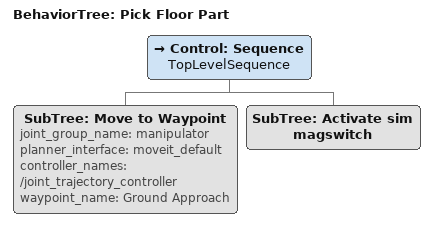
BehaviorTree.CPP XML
<root BTCPP_format="4" main_tree_to_execute="Pick Floor Part">
    <BehaviorTree ID="Pick Floor Part" _description="">
        <Control ID="Sequence" name="TopLevelSequence">
            <SubTree ID="Move to Waypoint" joint_group_name="manipulator" planner_interface="moveit_default" controller_names="/joint_trajectory_controller" waypoint_name="Ground Approach"/>
            <SubTree ID="Activate sim magswitch"/>
        </Control>
    </BehaviorTree>
</root>
